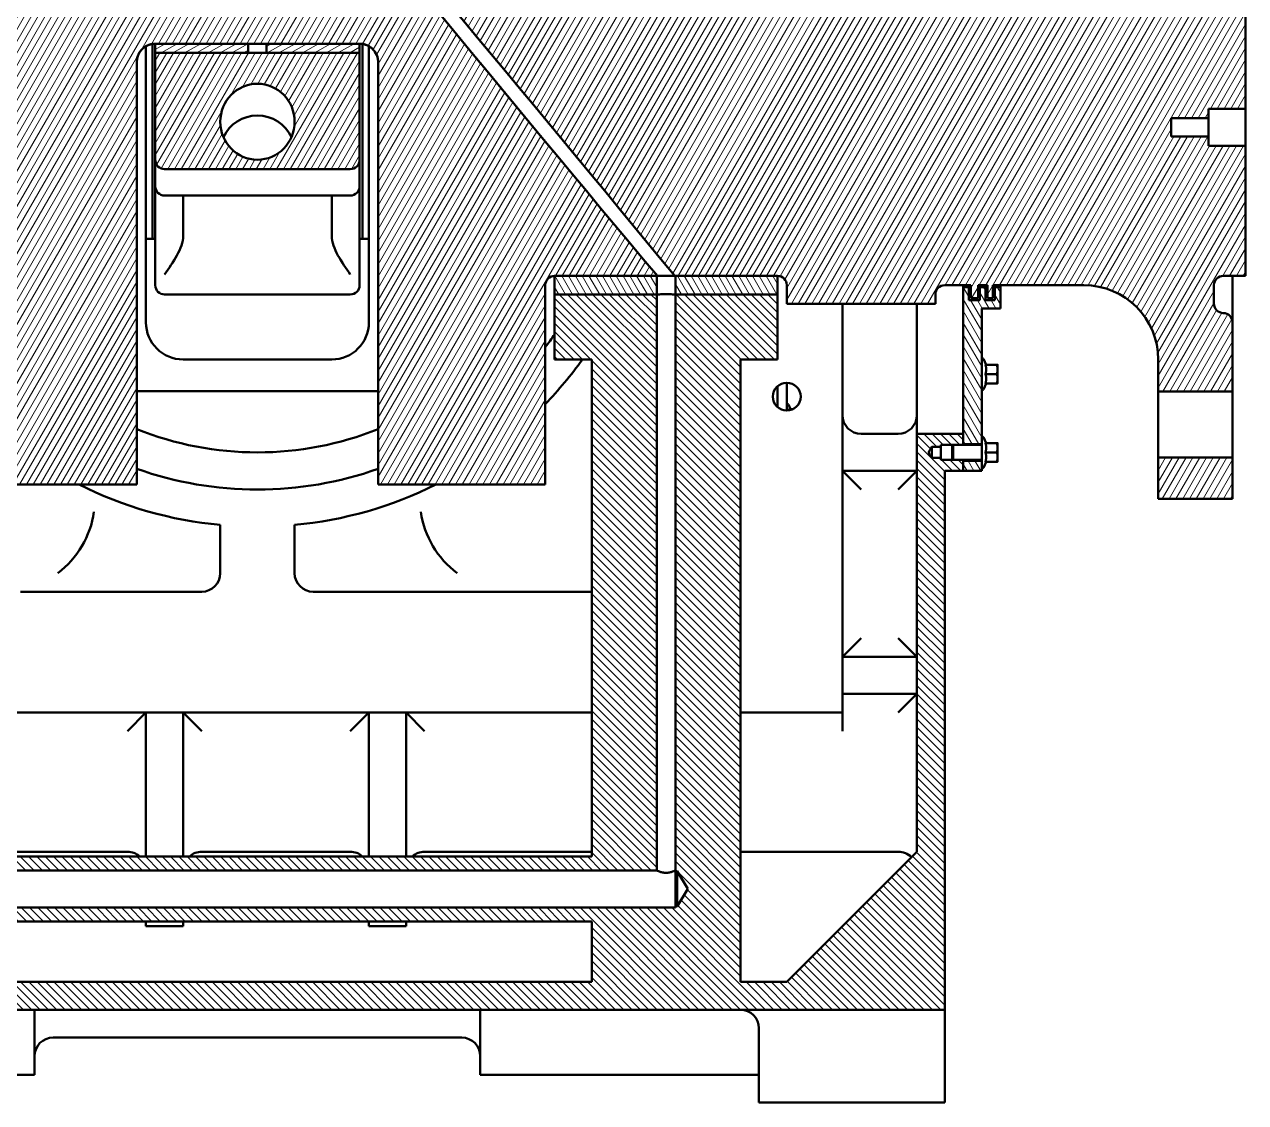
# Model space of a CAD drawing. Header units: millimetres. Extents: x -3927 to 2971, y -407 to 932.
# Drawn here: x -3444 to -2787, y -359 to 221 of the extents above; entities that cross this region are included whole.
import ezdxf

# ---------------------------------------------------------------- set-up
doc = ezdxf.new("R2010")
doc.units = ezdxf.units.MM
doc.layers.add('Видимый контур (ГОСТ)', color=7, linetype='Continuous', lineweight=50)
doc.layers.add('Штриховка (ГОСТ)', color=7, linetype='Continuous', lineweight=18)
pattern_1 = [(59.99998, (0, 0), (-2.74963, 1.587501), [])]
pattern_2 = [(120.00018, (0, 0), (-2.7496258, -1.5875084), [])]

msp = doc.modelspace()

# ---------------------------------------------------------------- hatches: boundary and pattern name
at = {"layer": 'Штриховка (ГОСТ)'}
h = msp.add_hatch(dxfattribs=at)
h.set_pattern_fill('ANSI31', color=256, scale=25.4, angle=90.00021, style=0)
h.set_pattern_definition([(135.00021, (0, 0), (-2.2450558, -2.2450723), [])])
edge = h.paths.add_edge_path()
edge.add_line((-3898.56, 569), (-3899.6, 569))
edge.add_line((-3899.6, 569), (-3899.6, 571.27))
edge.add_line((-3899.6, 571.27), (-3899.93, 571.6))
edge.add_line((-3899.93, 571.6), (-3899.93, 581))
edge.add_line((-3899.93, 581), (-3908.73, 581))
edge.add_line((-3908.73, 581), (-3908.73, 561))
edge.add_line((-3908.73, 561), (-3898.73, 561))
edge.add_line((-3898.73, 561), (-3898.73, 291))
edge.add_line((-3898.73, 291), (-3913.73, 291))
edge.add_line((-3913.73, 291), (-3913.73, 282.5))
edge.add_line((-3913.73, 282.5), (-3901.73, 282.5))
edge.add_line((-3901.73, 282.5), (-3899.33, 282.5))
edge.add_line((-3899.33, 282.5), (-3898.73, 281.9))
edge.add_line((-3898.73, 281.9), (-3898.73, 281.5))
edge.add_line((-3898.73, 281.5), (-3896.73, 281.5))
edge.add_line((-3896.73, 281.5), (-3894.93, 278.5))
edge.add_line((-3894.93, 278.5), (-3896.73, 275.5))
edge.add_line((-3896.73, 275.5), (-3898.73, 275.5))
edge.add_line((-3898.73, 275.5), (-3898.73, 275.1))
edge.add_line((-3898.73, 275.1), (-3899.33, 274.5))
edge.add_line((-3899.33, 274.5), (-3901.73, 274.5))
edge.add_line((-3901.73, 274.5), (-3913.73, 274.5))
edge.add_line((-3913.73, 274.5), (-3913.73, 266))
edge.add_line((-3913.73, 266), (-3883.73, 266))
edge.add_line((-3883.73, 266), (-3883.73, 581))
edge.add_line((-3883.73, 581), (-3891.85, 581))
edge.add_line((-3891.85, 581), (-3891.85, 569))
edge.add_line((-3891.85, 569), (-3892.9, 569))
edge.add_line((-3892.9, 569), (-3892.9, 564))
edge.add_spline(control_points=[(-3892.9, 564), (-3895.73, 562.4), (-3898.56, 564)], knot_values=[0, 0, 0, 0.614626, 0.614626, 0.614626], weights=[1, 3, 1], degree=2, periodic=0)
edge.add_line((-3898.56, 564), (-3898.56, 569))
h.paths.add_polyline_path([(-3773.73, -234), (-3773.73, 76), (-3828.73, 76), (-3828.73, 41), (-3808.73, 41), (-3808.73, -226.5), (-3881.23, -226.5), (-3883.73, -224), (-3883.73, 66), (-3913.73, 66), (-3913.73, 57.5), (-3901.73, 57.5), (-3899.33, 57.5), (-3898.73, 56.9), (-3898.73, 56.5), (-3896.73, 56.5), (-3894.93, 53.5), (-3896.73, 50.5), (-3898.73, 50.5), (-3898.73, 50.1), (-3899.33, 49.5), (-3901.73, 49.5), (-3913.73, 49.5), (-3913.73, 41), (-3898.73, 41), (-3898.73, -214), (-3913.73, -214), (-3913.73, -217), (-3905.73, -217), (-3905.73, -217.5), (-3903.73, -217.5), (-3902.83, -219), (-3903.73, -220.5), (-3905.73, -220.5), (-3905.73, -221), (-3913.73, -221), (-3913.73, -234)])
edge = h.paths.add_edge_path()
edge.add_line((-3092.73, -234.5), (-3087.02, -244))
edge.add_line((-3087.02, -244), (-3092.73, -253.5))
edge.add_line((-3092.73, -253.5), (-3093.73, -253.5))
edge.add_line((-3093.73, -253.5), (-3093.73, -254))
edge.add_line((-3093.73, -254), (-3913.73, -254))
edge.add_line((-3913.73, -254), (-3913.73, -267))
edge.add_line((-3913.73, -267), (-3905.73, -267))
edge.add_line((-3905.73, -267), (-3905.73, -267.5))
edge.add_line((-3905.73, -267.5), (-3903.73, -267.5))
edge.add_line((-3903.73, -267.5), (-3902.83, -269))
edge.add_line((-3902.83, -269), (-3903.73, -270.5))
edge.add_line((-3903.73, -270.5), (-3905.73, -270.5))
edge.add_line((-3905.73, -270.5), (-3905.73, -271))
edge.add_line((-3905.73, -271), (-3913.73, -271))
edge.add_line((-3913.73, -271), (-3913.73, -274))
edge.add_line((-3913.73, -274), (-3898.73, -274))
edge.add_line((-3898.73, -274), (-3898.73, -309))
edge.add_line((-3898.73, -309), (-2948.73, -309))
edge.add_line((-2948.73, -309), (-2948.73, -19))
edge.add_line((-2948.73, -19), (-2938.73, -19))
edge.add_line((-2938.73, -19), (-2938.73, -13.48))
edge.add_line((-2938.73, -13.48), (-2938.73, -13))
edge.add_line((-2938.73, -13), (-2944.13, -13))
edge.add_line((-2944.13, -13), (-2944.15, -12.98))
edge.add_line((-2944.15, -12.98), (-2950.73, -12.98))
edge.add_line((-2950.73, -12.98), (-2950.73, -11.97))
edge.add_line((-2950.73, -11.97), (-2955.73, -11.97))
edge.add_spline(control_points=[(-2955.73, -11.97), (-2957.5, -9), (-2955.73, -6.03)], knot_values=[0, 0, 0, 0.670453, 0.670453, 0.670453], weights=[1, 7.212149, 1], degree=2, periodic=0)
edge.add_line((-2955.73, -6.03), (-2950.73, -6.03))
edge.add_line((-2950.73, -6.03), (-2950.73, -5.02))
edge.add_line((-2950.73, -5.02), (-2944.15, -5.02))
edge.add_line((-2944.15, -5.02), (-2944.13, -5))
edge.add_line((-2944.13, -5), (-2938.73, -5))
edge.add_line((-2938.73, -5), (-2938.73, -4.52))
edge.add_line((-2938.73, -4.52), (-2938.73, 1))
edge.add_line((-2938.73, 1), (-2963.73, 1))
edge.add_line((-2963.73, 1), (-2963.73, -224))
edge.add_line((-2963.73, -224), (-3033.73, -294))
edge.add_line((-3033.73, -294), (-3058.73, -294))
edge.add_line((-3058.73, -294), (-3058.73, 41))
edge.add_line((-3058.73, 41), (-3038.73, 41))
edge.add_line((-3038.73, 41), (-3038.73, 76))
edge.add_line((-3038.73, 76), (-3093.73, 76))
edge.add_line((-3093.73, 76), (-3093.73, -234))
edge.add_line((-3093.73, -234), (-3093.73, -234.5))
edge.add_line((-3093.73, -234.5), (-3092.73, -234.5))
h.paths.add_polyline_path([(-3728.73, -261.5), (-3138.73, -261.5), (-3138.73, -294), (-3728.73, -294)], flags=0)
h.paths.add_polyline_path([(-3813.73, -294), (-3846.23, -261.5), (-3808.73, -261.5), (-3808.73, -294)], flags=0)
h.paths.add_polyline_path([(-3708.73, 41), (-3708.73, 76), (-3763.73, 76), (-3763.73, -234), (-3103.73, -234), (-3103.73, 76), (-3158.73, 76), (-3158.73, 41), (-3138.73, 41), (-3138.73, -226.5), (-3728.73, -226.5), (-3728.73, 41)])
h = msp.add_hatch(dxfattribs=at)
h.set_pattern_fill('ANSI31', color=256, scale=25.4, angle=14.99998, style=0)
h.set_pattern_definition(pattern_1)
edge = h.paths.add_edge_path()
edge.add_ellipse((-3268.73, 148.56), major_axis=(0, -5.11), ratio=0.978693, start_angle=0, end_angle=90)
edge.add_line((-3263.73, 148.56), (-3263.73, 206.01))
edge.add_line((-3263.73, 206.01), (-3313.77, 206.01))
edge.add_line((-3313.77, 206.01), (-3323.68, 206.01))
edge.add_line((-3323.68, 206.01), (-3373.73, 206.01))
edge.add_line((-3373.73, 206.01), (-3373.73, 148.56))
edge.add_ellipse((-3368.73, 148.56), major_axis=(0, -5.11), ratio=0.978693, start_angle=270, end_angle=360)
edge.add_line((-3368.73, 143.45), (-3268.73, 143.45))
edge = h.paths.add_edge_path(flags=0)
edge.add_ellipse((-3318.73, 168.99), major_axis=(0, -20.44), ratio=0.978693, start_angle=0, end_angle=360)
edge = h.paths.add_edge_path()
edge.add_ellipse((-3268.73, 414.22), major_axis=(0, 5.11), ratio=0.978693, start_angle=270, end_angle=360)
edge.add_line((-3268.73, 419.33), (-3368.73, 419.33))
edge.add_ellipse((-3368.73, 414.22), major_axis=(0, 5.11), ratio=0.978693, start_angle=0, end_angle=90)
edge.add_line((-3373.73, 414.22), (-3373.73, 355.96))
edge.add_line((-3373.73, 355.96), (-3322.58, 355.96))
edge.add_line((-3322.58, 355.96), (-3314.88, 355.96))
edge.add_line((-3314.88, 355.96), (-3263.73, 355.96))
edge.add_line((-3263.73, 355.96), (-3263.73, 414.22))
edge = h.paths.add_edge_path(flags=0)
edge.add_ellipse((-3318.73, 393.78), major_axis=(0, -20.44), ratio=0.978693, start_angle=0, end_angle=360)
h = msp.add_hatch(dxfattribs=at)
h.set_pattern_fill('ANSI31', color=256, scale=25.4, angle=14.99998, style=0)
h.set_pattern_definition(pattern_1)
edge = h.paths.add_edge_path()
edge.add_line((-3843.73, 86), (-3828.73, 86))
edge.add_line((-3828.73, 86), (-3773.73, 86))
edge.add_line((-3773.73, 86), (-3763.73, 86))
edge.add_line((-3763.73, 86), (-3708.73, 86))
edge.add_line((-3708.73, 86), (-3698.73, 86))
edge.add_ellipse((-3698.73, 81), major_axis=(5, 0), ratio=1, start_angle=0, end_angle=90, ccw=False)
edge.add_line((-3693.73, 81), (-3693.73, -26.35))
edge.add_line((-3693.73, -26.35), (-3603.38, -26.35))
edge.add_spline(control_points=[(-3603.38, -26.35), (-3603.27, -25.92), (-3603.12, -25.51), (-3602.73, -24.56), (-3602.42, -23.96), (-3601.67, -22.84), (-3601.23, -22.32), (-3600.36, -21.45), (-3599.84, -21.02), (-3598.72, -20.27), (-3598.12, -19.95), (-3596.98, -19.48), (-3596.34, -19.28), (-3595.02, -19.02), (-3594.34, -18.96), (-3593.73, -18.96)], knot_values=[1.728231, 1.728231, 1.728231, 1.728231, 1.851548, 1.851548, 2.03672, 2.03672, 2.221893, 2.221893, 2.407028, 2.407028, 2.592163, 2.592163, 2.777263, 2.777263, 2.962362, 2.962362, 2.962362, 2.962362], degree=3, periodic=0)
edge.add_line((-3593.73, -18.96), (-3542.65, -18.96))
edge.add_line((-3542.65, -18.96), (-3541.74, -18.96))
edge.add_spline(control_points=[(-3541.74, -18.96), (-3542.14, -18.46), (-3542.51, -17.97)], knot_values=[0.507704, 0.507704, 0.507704, 0.634379, 0.634379, 0.634379], weights=[1.001891, 1.001901, 1.001798], degree=2, periodic=0)
edge.add_ellipse((-3699.29, 166), major_axis=(-195.12, 224.78), ratio=0.012686, start_angle=1.84665, end_angle=179.47763, ccw=False)
edge.add_line((-3773.39, 246), (-3773.73, 246))
edge.add_line((-3773.73, 246), (-3828.73, 246))
edge.add_line((-3828.73, 246), (-3843.73, 246))
edge.add_line((-3843.73, 246), (-3843.73, 191))
edge.add_line((-3843.73, 191), (-3833.73, 191))
edge.add_line((-3833.73, 191), (-3833.73, 184.99))
edge.add_line((-3833.73, 184.99), (-3823.73, 184.99))
edge.add_line((-3823.73, 184.99), (-3823.73, 183.99))
edge.add_line((-3823.73, 183.99), (-3818.73, 183.99))
edge.add_spline(control_points=[(-3818.73, 183.99), (-3817.95, 182.69), (-3817.38, 181.72), (-3817.11, 181.21), (-3817.06, 180.93), (-3817.23, 180.53), (-3817.83, 179.5), (-3818.73, 178.01)], knot_values=[0, 0, 0, 0.041382, 0.110619, 0.290034, 0.504446, 0.630097, 0.68302, 0.68302, 0.68302], weights=[1, 1.66076, 3.213007, 5.897253, 6.845081, 4.25449, 1.845032, 1], degree=2, periodic=0)
edge.add_line((-3818.73, 178.01), (-3823.73, 178.01))
edge.add_line((-3823.73, 178.01), (-3823.73, 177.01))
edge.add_line((-3823.73, 177.01), (-3833.73, 177.01))
edge.add_line((-3833.73, 177.01), (-3833.73, 141))
edge.add_line((-3833.73, 141), (-3843.73, 141))
edge.add_line((-3843.73, 141), (-3843.73, 86))
h.paths.add_polyline_path([(-2833.73, 366), (-2833.73, 343.78), (-2793.73, 343.78), (-2793.73, 366)])
h.paths.add_polyline_path([(-2833.73, -11.78), (-2833.73, -34), (-2793.73, -34), (-2793.73, -11.78)])
edge = h.paths.add_edge_path()
edge.add_spline(control_points=[(-3263.73, 211.01), (-3263.11, 211.01), (-3262.44, 210.95), (-3261.12, 210.69), (-3260.47, 210.49), (-3259.33, 210.01), (-3258.73, 209.7), (-3257.61, 208.95), (-3257.09, 208.52), (-3256.22, 207.64), (-3255.79, 207.12), (-3255.04, 206.01), (-3254.73, 205.41), (-3254.25, 204.27), (-3254.05, 203.62), (-3253.79, 202.3), (-3253.73, 201.62), (-3253.73, 201.01)], knot_values=[2.962362, 2.962362, 2.962362, 2.962362, 3.147462, 3.147462, 3.332561, 3.332561, 3.517697, 3.517697, 3.702832, 3.702832, 3.888004, 3.888004, 4.073177, 4.073177, 4.258372, 4.258372, 4.443567, 4.443567, 4.443567, 4.443567], degree=3, periodic=0)
edge.add_line((-3253.73, 201.01), (-3253.73, -26.35))
edge.add_line((-3253.73, -26.35), (-3163.73, -26.35))
edge.add_line((-3163.73, -26.35), (-3163.73, 81))
edge.add_ellipse((-3158.73, 81), major_axis=(0, 5), ratio=1, start_angle=0, end_angle=90, ccw=False)
edge.add_line((-3158.73, 86), (-3103.73, 86))
edge.add_line((-3103.73, 86), (-3103.42, 86))
edge.add_ellipse((-3165.14, 166), major_axis=(190.14, -229), ratio=0.012925, start_angle=180.5286, end_angle=357.94746, ccw=False)
edge.add_line((-3321.62, 350.96), (-3322.65, 350.96))
edge.add_line((-3322.65, 350.96), (-3373.73, 350.96))
edge.add_spline(control_points=[(-3373.73, 350.96), (-3374.34, 350.96), (-3375.02, 351.02), (-3376.34, 351.28), (-3376.98, 351.48), (-3378.12, 351.95), (-3378.72, 352.27), (-3379.84, 353.02), (-3380.36, 353.45), (-3381.23, 354.32), (-3381.67, 354.84), (-3382.42, 355.96), (-3382.73, 356.56), (-3383.12, 357.51), (-3383.27, 357.92), (-3383.38, 358.35)], knot_values=[2.962362, 2.962362, 2.962362, 2.962362, 3.147462, 3.147462, 3.332561, 3.332561, 3.517697, 3.517697, 3.702832, 3.702832, 3.888004, 3.888004, 4.073177, 4.073177, 4.196494, 4.196494, 4.196494, 4.196494], degree=3, periodic=0)
edge.add_line((-3383.38, 358.35), (-3473.73, 358.35))
edge.add_line((-3473.73, 358.35), (-3473.73, 130.99))
edge.add_spline(control_points=[(-3473.73, 130.99), (-3473.73, 130.38), (-3473.79, 129.7), (-3474.05, 128.38), (-3474.25, 127.73), (-3474.73, 126.59), (-3475.04, 125.99), (-3475.79, 124.88), (-3476.22, 124.36), (-3477.09, 123.48), (-3477.61, 123.05), (-3478.73, 122.3), (-3479.33, 121.99), (-3480.47, 121.51), (-3481.12, 121.31), (-3482.44, 121.05), (-3483.11, 120.99), (-3483.73, 120.99)], knot_values=[1.481158, 1.481158, 1.481158, 1.481158, 1.666353, 1.666353, 1.851548, 1.851548, 2.03672, 2.03672, 2.221893, 2.221893, 2.407028, 2.407028, 2.592163, 2.592163, 2.777263, 2.777263, 2.962362, 2.962362, 2.962362, 2.962362], degree=3, periodic=0)
edge.add_line((-3483.73, 120.99), (-3533.79, 120.99))
edge.add_line((-3533.79, 120.99), (-3543.67, 120.99))
edge.add_line((-3543.67, 120.99), (-3593.73, 120.99))
edge.add_spline(control_points=[(-3593.73, 120.99), (-3594.34, 120.99), (-3595.02, 121.05), (-3596.34, 121.31), (-3596.98, 121.51), (-3598.12, 121.99), (-3598.72, 122.3), (-3599.84, 123.05), (-3600.36, 123.48), (-3601.23, 124.36), (-3601.67, 124.88), (-3602.42, 125.99), (-3602.73, 126.59), (-3603.2, 127.73), (-3603.4, 128.38), (-3603.67, 129.7), (-3603.73, 130.38), (-3603.73, 130.99)], knot_values=[2.962362, 2.962362, 2.962362, 2.962362, 3.147462, 3.147462, 3.332561, 3.332561, 3.517697, 3.517697, 3.702832, 3.702832, 3.888004, 3.888004, 4.073177, 4.073177, 4.258372, 4.258372, 4.443567, 4.443567, 4.443567, 4.443567], degree=3, periodic=0)
edge.add_line((-3603.73, 130.99), (-3603.73, 358.35))
edge.add_line((-3603.73, 358.35), (-3693.73, 358.35))
edge.add_line((-3693.73, 358.35), (-3693.73, 251))
edge.add_ellipse((-3698.73, 251), major_axis=(0, -5), ratio=1, start_angle=0, end_angle=90, ccw=False)
edge.add_line((-3698.73, 246), (-3708.73, 246))
edge.add_line((-3708.73, 246), (-3763.73, 246))
edge.add_line((-3763.73, 246), (-3764.05, 246))
edge.add_ellipse((-3699.29, 166), major_axis=(-195.12, 224.78), ratio=0.012686, start_angle=180.52237, end_angle=358.02699, ccw=False)
edge.add_spline(control_points=[(-3539.19, -15.08), (-3537.43, -16.91), (-3535.47, -18.96)], knot_values=[0.402733, 0.402733, 0.402733, 0.923261, 0.923261, 0.923261], weights=[1.001798, 1.002222, 1.00074], degree=2, periodic=0)
edge.add_line((-3535.47, -18.96), (-3534.81, -18.96))
edge.add_line((-3534.81, -18.96), (-3483.73, -18.96))
edge.add_spline(control_points=[(-3483.73, -18.96), (-3483.11, -18.96), (-3482.44, -19.02), (-3481.12, -19.28), (-3480.47, -19.48), (-3479.33, -19.95), (-3478.73, -20.27), (-3477.61, -21.02), (-3477.09, -21.45), (-3476.22, -22.32), (-3475.79, -22.84), (-3475.04, -23.96), (-3474.73, -24.56), (-3474.33, -25.51), (-3474.19, -25.92), (-3474.07, -26.35)], knot_values=[2.962362, 2.962362, 2.962362, 2.962362, 3.147462, 3.147462, 3.332561, 3.332561, 3.517697, 3.517697, 3.702832, 3.702832, 3.888004, 3.888004, 4.073177, 4.073177, 4.196494, 4.196494, 4.196494, 4.196494], degree=3, periodic=0)
edge.add_line((-3474.07, -26.35), (-3383.73, -26.35))
edge.add_line((-3383.73, -26.35), (-3383.73, 201.01))
edge.add_spline(control_points=[(-3383.73, 201.01), (-3383.73, 201.62), (-3383.67, 202.3), (-3383.4, 203.62), (-3383.2, 204.27), (-3382.73, 205.41), (-3382.42, 206.01), (-3381.67, 207.12), (-3381.23, 207.64), (-3380.36, 208.52), (-3379.84, 208.95), (-3378.72, 209.7), (-3378.12, 210.01), (-3376.98, 210.49), (-3376.34, 210.69), (-3375.02, 210.95), (-3374.34, 211.01), (-3373.73, 211.01)], knot_values=[1.481158, 1.481158, 1.481158, 1.481158, 1.666353, 1.666353, 1.851548, 1.851548, 2.03672, 2.03672, 2.221893, 2.221893, 2.407028, 2.407028, 2.592163, 2.592163, 2.777263, 2.777263, 2.962362, 2.962362, 2.962362, 2.962362], degree=3, periodic=0)
edge.add_line((-3373.73, 211.01), (-3323.67, 211.01))
edge.add_line((-3323.67, 211.01), (-3313.79, 211.01))
edge.add_line((-3313.79, 211.01), (-3263.73, 211.01))
edge = h.paths.add_edge_path()
edge.add_spline(control_points=[(-3254.07, 358.35), (-3254.19, 357.92), (-3254.33, 357.51), (-3254.73, 356.56), (-3255.04, 355.96), (-3255.79, 354.84), (-3256.22, 354.32), (-3257.09, 353.45), (-3257.61, 353.02), (-3258.73, 352.27), (-3259.33, 351.95), (-3260.47, 351.48), (-3261.12, 351.28), (-3262.44, 351.02), (-3263.11, 350.96), (-3263.73, 350.96)], knot_values=[1.728231, 1.728231, 1.728231, 1.728231, 1.851548, 1.851548, 2.03672, 2.03672, 2.221893, 2.221893, 2.407028, 2.407028, 2.592163, 2.592163, 2.777263, 2.777263, 2.962362, 2.962362, 2.962362, 2.962362], degree=3, periodic=0)
edge.add_line((-3263.73, 350.96), (-3314.81, 350.96))
edge.add_line((-3314.81, 350.96), (-3315.72, 350.96))
edge.add_ellipse((-3165.14, 166), major_axis=(190.14, -229), ratio=0.012925, start_angle=1.92234, end_angle=179.44703, ccw=False)
edge.add_line((-3094.05, 86), (-3093.73, 86))
edge.add_line((-3093.73, 86), (-3038.73, 86))
edge.add_ellipse((-3038.73, 81), major_axis=(5, 0), ratio=1, start_angle=0, end_angle=90, ccw=False)
edge.add_line((-3033.73, 81), (-3033.73, 71))
edge.add_line((-3033.73, 71), (-2953.73, 71))
edge.add_line((-2953.73, 71), (-2953.73, 76))
edge.add_ellipse((-2948.73, 76), major_axis=(0, 5), ratio=1, start_angle=0, end_angle=90, ccw=False)
edge.add_line((-2948.73, 81), (-2934.73, 81))
edge.add_line((-2934.73, 81), (-2934.73, 74))
edge.add_line((-2934.73, 74), (-2930.73, 74))
edge.add_line((-2930.73, 74), (-2930.73, 81))
edge.add_line((-2930.73, 81), (-2925.73, 81))
edge.add_line((-2925.73, 81), (-2925.73, 74))
edge.add_line((-2925.73, 74), (-2922.73, 74))
edge.add_line((-2922.73, 74), (-2922.73, 81))
edge.add_line((-2922.73, 81), (-2873.73, 81))
edge.add_ellipse((-2873.73, 41), major_axis=(40, 0), ratio=1, start_angle=0, end_angle=90, ccw=False)
edge.add_line((-2833.73, 41), (-2833.73, 23.82))
edge.add_line((-2833.73, 23.82), (-2793.73, 23.82))
edge.add_line((-2793.73, 23.82), (-2793.73, 61))
edge.add_ellipse((-2798.73, 61), major_axis=(0, 5), ratio=1, start_angle=270, end_angle=360)
edge.add_ellipse((-2798.73, 71), major_axis=(-5, 0), ratio=1, start_angle=0, end_angle=90, ccw=False)
edge.add_line((-2803.73, 71), (-2803.73, 81))
edge.add_ellipse((-2798.73, 81), major_axis=(0, 5), ratio=1, start_angle=0, end_angle=90, ccw=False)
edge.add_line((-2798.73, 86), (-2786.73, 86))
edge.add_line((-2786.73, 86), (-2786.73, 156))
edge.add_line((-2786.73, 156), (-2806.73, 156))
edge.add_line((-2806.73, 156), (-2806.73, 161))
edge.add_line((-2806.73, 161), (-2826.73, 161))
edge.add_line((-2826.73, 161), (-2826.73, 171))
edge.add_line((-2826.73, 171), (-2806.73, 171))
edge.add_line((-2806.73, 171), (-2806.73, 176))
edge.add_line((-2806.73, 176), (-2786.73, 176))
edge.add_line((-2786.73, 176), (-2786.73, 246))
edge.add_line((-2786.73, 246), (-2798.73, 246))
edge.add_ellipse((-2798.73, 251), major_axis=(-5, 0), ratio=1, start_angle=0, end_angle=90, ccw=False)
edge.add_line((-2803.73, 251), (-2803.73, 261))
edge.add_ellipse((-2798.73, 261), major_axis=(0, 5), ratio=1, start_angle=0, end_angle=90, ccw=False)
edge.add_ellipse((-2798.73, 271), major_axis=(5, 0), ratio=1, start_angle=270, end_angle=360)
edge.add_line((-2793.73, 271), (-2793.73, 308.18))
edge.add_line((-2793.73, 308.18), (-2833.73, 308.18))
edge.add_line((-2833.73, 308.18), (-2833.73, 291))
edge.add_ellipse((-2873.73, 291), major_axis=(0, -40), ratio=1, start_angle=0, end_angle=90, ccw=False)
edge.add_line((-2873.73, 251), (-2922.73, 251))
edge.add_line((-2922.73, 251), (-2922.73, 258))
edge.add_line((-2922.73, 258), (-2925.73, 258))
edge.add_line((-2925.73, 258), (-2925.73, 251))
edge.add_line((-2925.73, 251), (-2930.73, 251))
edge.add_line((-2930.73, 251), (-2930.73, 258))
edge.add_line((-2930.73, 258), (-2934.73, 258))
edge.add_line((-2934.73, 258), (-2934.73, 251))
edge.add_line((-2934.73, 251), (-2948.73, 251))
edge.add_ellipse((-2948.73, 256), major_axis=(-5, 0), ratio=1, start_angle=0, end_angle=90, ccw=False)
edge.add_line((-2953.73, 256), (-2953.73, 261))
edge.add_line((-2953.73, 261), (-3033.73, 261))
edge.add_line((-3033.73, 261), (-3033.73, 251))
edge.add_ellipse((-3038.73, 251), major_axis=(0, -5), ratio=1, start_angle=0, end_angle=90, ccw=False)
edge.add_line((-3038.73, 246), (-3093.73, 246))
edge.add_line((-3093.73, 246), (-3103.73, 246))
edge.add_line((-3103.73, 246), (-3158.73, 246))
edge.add_ellipse((-3158.73, 251), major_axis=(-5, 0), ratio=1, start_angle=0, end_angle=90, ccw=False)
edge.add_line((-3163.73, 251), (-3163.73, 358.35))
edge.add_line((-3163.73, 358.35), (-3254.07, 358.35))
h = msp.add_hatch(dxfattribs=at)
h.set_pattern_fill('ANSI31', color=256, scale=25.4, angle=-14.99998, style=0)
h.set_pattern_definition([(30.00002, (0, 0), (-1.587501, 2.74963), [])])
edge = h.paths.add_edge_path()
edge.add_ellipse((-3318.73, 166), major_axis=(0, 297.65), ratio=0.016798, start_angle=6.26642, end_angle=7.0595)
edge.add_line((-3323.68, 206.01), (-3373.73, 206.01))
edge.add_line((-3373.73, 206.01), (-3373.73, 211.01))
edge.add_line((-3373.73, 211.01), (-3323.67, 211.01))
edge = h.paths.add_edge_path()
edge.add_ellipse((-3318.73, 166), major_axis=(0, 297.65), ratio=0.016798, start_angle=352.9405, end_angle=353.73358)
edge.add_line((-3313.79, 211.01), (-3263.73, 211.01))
edge.add_line((-3263.73, 211.01), (-3263.73, 206.01))
edge.add_line((-3263.73, 206.01), (-3313.77, 206.01))
h = msp.add_hatch(dxfattribs=at)
h.set_pattern_fill('ANSI31', color=256, scale=25.4, angle=75.00018, style=0)
h.set_pattern_definition(pattern_2)
h.paths.add_polyline_path([(-3103.73, 76), (-3103.73, 86), (-3158.73, 86), (-3158.73, 76)])
h.paths.add_polyline_path([(-3093.73, 86), (-3093.73, 76), (-3038.73, 76), (-3038.73, 86)])
h = msp.add_hatch(dxfattribs=at)
h.set_pattern_fill('ANSI31', color=256, scale=25.4, angle=75.00018, style=0)
h.set_pattern_definition(pattern_2)
edge = h.paths.add_edge_path()
edge.add_line((-2928.74, -13.48), (-2938.73, -13.48))
edge.add_line((-2938.73, -13.48), (-2938.73, -19))
edge.add_line((-2938.73, -19), (-2928.73, -19))
edge.add_line((-2928.73, -19), (-2928.73, -17.07))
edge.add_line((-2928.73, -17.07), (-2928.73, -13.6))
edge.add_ellipse((-2929.33, -13.6), major_axis=(0.119, -0.588), ratio=1, start_angle=78.53453, end_angle=90)
edge = h.paths.add_edge_path()
edge.add_line((-2921.73, 73), (-2926.73, 73))
edge.add_line((-2926.73, 73), (-2926.73, 80))
edge.add_line((-2926.73, 80), (-2929.73, 80))
edge.add_line((-2929.73, 80), (-2929.73, 73))
edge.add_line((-2929.73, 73), (-2935.73, 73))
edge.add_line((-2935.73, 73), (-2935.73, 80))
edge.add_line((-2935.73, 80), (-2938.73, 80))
edge.add_line((-2938.73, 80), (-2938.73, 1))
edge.add_line((-2938.73, 1), (-2938.73, -4.52))
edge.add_line((-2938.73, -4.52), (-2928.74, -4.52))
edge.add_ellipse((-2929.33, -4.4), major_axis=(0, -0.6), ratio=1, start_angle=78.53453, end_angle=90)
edge.add_line((-2928.73, -4.4), (-2928.73, -0.93))
edge.add_line((-2928.73, -0.93), (-2928.73, 68.5))
edge.add_line((-2928.73, 68.5), (-2918.73, 68.5))
edge.add_line((-2918.73, 68.5), (-2918.73, 80))
edge.add_line((-2918.73, 80), (-2921.73, 80))
edge.add_line((-2921.73, 80), (-2921.73, 73))

# ---------------------------------------------------------------- linework, layer by layer
at = {"layer": 'Видимый контур (ГОСТ)'}
for p, q in [((-2786.73, 176), (-2786.73, 246)), ((-3375.23, 210.87), (-3375.23, 106)), ((-3375.23, 210.87), (-3375.23, 106)), ((-3373.73, 211.01), (-3263.73, 211.01)), ((-3323.67, 211.01), (-3373.73, 211.01)), ((-3373.73, 211.01), (-3373.73, 206.01)), ((-3323.59, 210.98), (-3313.87, 210.98)), ((-3263.73, 211.01), (-3313.79, 211.01)), ((-3263.73, 206.01), (-3263.73, 211.01)), ((-3262.23, 210.87), (-3262.23, 106)), ((-3262.23, 106), (-3262.23, 210.87)), ((-3378.73, 61), (-3378.73, 209.64)), ((-3373.73, 206.01), (-3323.68, 206.01)), ((-3263.73, 206.01), (-3373.73, 206.01)), ((-3373.73, 206.01), (-3373.73, 148.56)), ((-3313.77, 206.01), (-3263.73, 206.01)), ((-3263.73, 148.56), (-3263.73, 206.01)), ((-3258.73, 209.64), (-3258.73, 61)), ((-3383.73, -26.35), (-3383.73, 201.01)), ((-3253.73, 201.01), (-3253.73, -26.35)), ((-2826.73, 161), (-2826.73, 171)), ((-2826.73, 171), (-2806.73, 171)), ((-2806.73, 171), (-2806.73, 176)), ((-2806.73, 176), (-2786.73, 176)), ((-2806.73, 171), (-2806.73, 161)), ((-2786.73, 176), (-2786.73, 156)), ((-2806.73, 161), (-2826.73, 161)), ((-2806.73, 156), (-2806.73, 161)), ((-2786.73, 156), (-2806.73, 156)), ((-2786.73, 86), (-2786.73, 156)), ((-3373.73, 148.56), (-3373.73, 134.25)), ((-3263.73, 134.25), (-3263.73, 148.56)), ((-3368.73, 143.45), (-3268.73, 143.45)), ((-3373.73, 81), (-3373.73, 134.25)), ((-3263.73, 134.25), (-3263.73, 81)), ((-3268.73, 129.25), (-3368.73, 129.25)), ((-3358.73, 107.53), (-3358.73, 129.25)), ((-3278.73, 129.25), (-3278.73, 107.53)), ((-3375.23, 106), (-3378.73, 106)), ((-3373.73, 106), (-3375.23, 106)), ((-3262.23, 106), (-3263.73, 106)), ((-3262.23, 106), (-3258.73, 106)), ((-3158.73, 86), (-3103.42, 86)), ((-3103.73, 86), (-3158.73, 86)), ((-3158.73, 86), (-3158.73, 76)), ((-3103.73, 76), (-3103.73, 86)), ((-3094.05, 86), (-3038.73, 86)), ((-3093.73, 86), (-3093.73, 76)), ((-3038.73, 86), (-3093.73, 86)), ((-3038.73, 76), (-3038.73, 86)), ((-2798.73, 86), (-2786.73, 86)), ((-2793.73, 61), (-2793.73, 86)), ((-3163.73, -26.35), (-3163.73, 81)), ((-3033.73, 81), (-3033.73, 71)), ((-2948.73, 81), (-2934.73, 81)), ((-2938.73, 81), (-2938.73, 80)), ((-2935.73, 80), (-2938.73, 80)), ((-2938.73, 80), (-2938.73, -4.52)), ((-2935.73, 80), (-2935.73, 81)), ((-2935.73, 73), (-2935.73, 80)), ((-2934.73, 81), (-2934.73, 74)), ((-2930.73, 74), (-2930.73, 81)), ((-2930.73, 81), (-2925.73, 81)), ((-2929.73, 81), (-2929.73, 80)), ((-2926.73, 80), (-2929.73, 80)), ((-2929.73, 80), (-2929.73, 73)), ((-2926.73, 80), (-2926.73, 81)), ((-2926.73, 73), (-2926.73, 80)), ((-2925.73, 81), (-2925.73, 74)), ((-2922.73, 74), (-2922.73, 81)), ((-2922.73, 81), (-2873.73, 81)), ((-2921.73, 81), (-2921.73, 80)), ((-2918.73, 80), (-2921.73, 80)), ((-2921.73, 80), (-2921.73, 73)), ((-2918.73, 81), (-2918.73, 80)), ((-2918.73, 68.5), (-2918.73, 80)), ((-2803.73, 71), (-2803.73, 81)), ((-3268.73, 76), (-3368.73, 76)), ((-3103.73, 76), (-3158.73, 76)), ((-3158.73, 76), (-3158.73, 41)), ((-3158.73, 76), (-3103.73, 76)), ((-3103.73, -234), (-3103.73, 76)), ((-3038.73, 76), (-3093.73, 76)), ((-3093.73, 76), (-3093.73, -234)), ((-3093.73, 76), (-3038.73, 76)), ((-3038.73, 41), (-3038.73, 76)), ((-2953.73, 71), (-2953.73, 76)), ((-2929.73, 73), (-2935.73, 73)), ((-2934.73, 74), (-2930.73, 74)), ((-2921.73, 73), (-2926.73, 73)), ((-2925.73, 74), (-2922.73, 74)), ((-3033.73, 71), (-2953.73, 71)), ((-3003.73, 71), (-3003.73, -149)), ((-2963.73, 1), (-2963.73, 71)), ((-2928.73, -0.93), (-2928.73, 68.5)), ((-2928.73, 68.5), (-2918.73, 68.5)), ((-2793.73, 23.82), (-2793.73, 61)), ((-3278.73, 41), (-3358.73, 41)), ((-3158.73, 41), (-3138.73, 41)), ((-3138.73, 41), (-3138.73, -226.5)), ((-3058.73, -294), (-3058.73, 41)), ((-3058.73, 41), (-3038.73, 41)), ((-2926.39, 38.15), (-2927.9, 41.4)), ((-2833.73, 41), (-2833.73, 23.82)), ((-2926.75, 38.15), (-2920.67, 38.15)), ((-2926.75, 33.15), (-2920.67, 33.15)), ((-2920.23, 35.65), (-2920.23, 38.15)), ((-2920.23, 30.65), (-2920.23, 35.65)), ((-3038.73, 26.59), (-3038.73, 15.41)), ((-3033.73, 28.5), (-3033.73, 13.5)), ((-2926.39, 28.15), (-2927.9, 24.91)), ((-2926.75, 28.15), (-2920.67, 28.15)), ((-2920.23, 28.15), (-2920.23, 30.65)), ((-3383.73, 24), (-3253.73, 24)), ((-3253.73, 24), (-3383.73, 24)), ((-2833.73, 23.82), (-2793.73, 23.82)), ((-2833.73, 23.82), (-2833.73, -11.78)), ((-2793.73, 23.82), (-2793.73, -11.78)), ((-3031.75, 14.29), (-3032.9, 16.77)), ((-3032.77, 13.56), (-3032.9, 13.84)), ((-3031.75, 14.29), (-3030.37, 14.29)), ((-2973.73, 1), (-2993.73, 1)), ((-2938.73, 1), (-2963.73, 1)), ((-2963.73, 1), (-2963.73, -224)), ((-2938.73, -5), (-2938.73, 1)), ((-2955.73, -6.03), (-2950.73, -6.03)), ((-2955.73, -11.97), (-2955.73, -6.03)), ((-2950.73, -6.03), (-2950.73, -5.02)), ((-2950.73, -5.02), (-2944.15, -5.02)), ((-2950.73, -11.97), (-2950.73, -6.03)), ((-2944.73, -5.6), (-2944.13, -5)), ((-2944.73, -12.4), (-2944.73, -5.6)), ((-2944.13, -5), (-2944.13, -13)), ((-2929.33, -5), (-2944.13, -5)), ((-2938.73, -4.52), (-2928.74, -4.52)), ((-2928.73, -0.93), (-2928.73, -17.07)), ((-2926.39, -4), (-2927.9, -0.75)), ((-2926.75, -4), (-2920.67, -4)), ((-2920.23, -6.5), (-2920.23, -4)), ((-2920.23, -11.5), (-2920.23, -6.5)), ((-2950.73, -11.97), (-2955.73, -11.97)), ((-2950.73, -12.98), (-2950.73, -11.97)), ((-2944.15, -12.98), (-2950.73, -12.98)), ((-2944.73, -12.4), (-2944.13, -13)), ((-2929.33, -13), (-2944.13, -13)), ((-2938.73, -19), (-2938.73, -13)), ((-2926.75, -9), (-2920.67, -9)), ((-2920.23, -14), (-2920.23, -11.5)), ((-2833.73, -11.78), (-2833.73, -34)), ((-2793.73, -11.78), (-2833.73, -11.78)), ((-2793.73, -34), (-2793.73, -11.78)), ((-2993.73, -29), (-3003.73, -19)), ((-3003.73, -19), (-2963.73, -19)), ((-2973.73, -29), (-2963.73, -19)), ((-2948.73, -309), (-2948.73, -19)), ((-2948.73, -19), (-2938.73, -19)), ((-2928.74, -13.48), (-2938.73, -13.48)), ((-2938.73, -13.48), (-2938.73, -19)), ((-2938.73, -19), (-2928.73, -19)), ((-2928.73, -19), (-2928.73, -17.07)), ((-2926.39, -14), (-2927.9, -17.25)), ((-2926.75, -14), (-2920.67, -14)), ((-3474.07, -26.35), (-3383.73, -26.35)), ((-3253.73, -26.35), (-3163.73, -26.35)), ((-2833.73, -34), (-2793.73, -34)), ((-3338.73, -74), (-3338.73, -48.07)), ((-3298.73, -48.07), (-3298.73, -74)), ((-3446.23, -84), (-3348.73, -84)), ((-3288.73, -84), (-3138.73, -84)), ((-2993.73, -109), (-3003.73, -119)), ((-2973.73, -109), (-2963.73, -119)), ((-2963.73, -119), (-3003.73, -119)), ((-3003.73, -139), (-2963.73, -139)), ((-2973.73, -149), (-2963.73, -139)), ((-3138.73, -149), (-3633.73, -149)), ((-3388.73, -159), (-3378.73, -149)), ((-3378.73, -149), (-3378.73, -226.5)), ((-3348.73, -159), (-3358.73, -149)), ((-3358.73, -226.5), (-3358.73, -149)), ((-3268.73, -159), (-3258.73, -149)), ((-3258.73, -149), (-3258.73, -226.5)), ((-3228.73, -159), (-3238.73, -149)), ((-3238.73, -226.5), (-3238.73, -149)), ((-3003.73, -149), (-3058.73, -149)), ((-3003.73, -159), (-3003.73, -149)), ((-3138.73, -226.5), (-3728.73, -226.5)), ((-3468.73, -224), (-3388.73, -224)), ((-3348.73, -224), (-3268.73, -224)), ((-3228.73, -224), (-3138.73, -224)), ((-3058.73, -224), (-2973.73, -224)), ((-2963.73, -224), (-3033.73, -294)), ((-3763.73, -234), (-3103.73, -234)), ((-3093.73, -234), (-3093.73, -234.5)), ((-3093.73, -234.5), (-3092.73, -234.5)), ((-3093.73, -234.5), (-3093.73, -253.5)), ((-3092.73, -234.5), (-3087.02, -244)), ((-3092.73, -234.5), (-3092.73, -253.5)), ((-3087.02, -244), (-3092.73, -253.5)), ((-3093.73, -254), (-3913.73, -254)), ((-3092.73, -253.5), (-3093.73, -253.5)), ((-3093.73, -253.5), (-3093.73, -254)), ((-3728.73, -261.5), (-3138.73, -261.5)), ((-3378.73, -261.5), (-3378.73, -264)), ((-3358.73, -264), (-3358.73, -261.5)), ((-3258.73, -261.5), (-3258.73, -264)), ((-3238.73, -264), (-3238.73, -261.5)), ((-3138.73, -261.5), (-3138.73, -294)), ((-3358.73, -264), (-3378.73, -264)), ((-3238.73, -264), (-3258.73, -264)), ((-3138.73, -294), (-3728.73, -294)), ((-3033.73, -294), (-3058.73, -294)), ((-3898.73, -309), (-2948.73, -309)), ((-3438.73, -309), (-3438.73, -344)), ((-3198.73, -309), (-3198.73, -344)), ((-2948.73, -319), (-2948.73, -309)), ((-3048.73, -319), (-3048.73, -359)), ((-2948.73, -319), (-2948.73, -359)), ((-3428.73, -324), (-3208.73, -324)), ((-3438.73, -344), (-3588.73, -344)), ((-3048.73, -344), (-3198.73, -344)), ((-3038.73, -359), (-3048.73, -359)), ((-3038.73, -359), (-2948.73, -359))]:
    msp.add_line(p, q, dxfattribs=at)
msp.add_circle((-3033.73, 21), 7.5, dxfattribs=at)
for centre, radius, start, end in [((-3373.73, 200.98), 10, 90, 180), ((-3263.73, 200.98), 10, 0, 90), ((-3368.73, 134.25), 5, 180, 270), ((-3268.73, 134.25), 5, 270, 0), ((-3158.73, 81), 5, 90, 180), ((-3038.73, 81), 5, 0, 90), ((-2798.73, 81), 5, 90, 180), ((-3368.73, 81), 5, 180, 270), ((-3268.73, 81), 5, 270, 0), ((-2948.73, 76), 5, 90, 180), ((-2873.73, 41), 40, 0, 90), ((-2798.73, 71), 5, 180, 270), ((-2798.73, 61), 5, 0, 90), ((-3358.73, 61), 20, 180, 270), ((-3278.73, 61), 20, 270, 0), ((-3318.73, 166), 195, 322.64315, 325.13616), ((-3318.73, 166), 215, 316.13134, 324.45126), ((-2928.29, 41.22), 0.434, 25, 180), ((-2928.29, 25.09), 0.434, 180, 335), ((-3033.29, 16.59), 0.434, 25, 180), ((-3033.29, 13.66), 0.434, 25, 180), ((-2993.73, 11), 10, 180, 270), ((-2973.73, 11), 10, 270, 0), ((-3318.73, 166), 175, 248.19625, 291.80375), ((-2929.33, -4.4), 0.6, 270, 0), ((-2928.29, -0.93), 0.434, 25, 180), ((-2929.33, -13.6), 0.6, 0, 90), ((-3318.73, 166), 195, 250.52878, 289.47122), ((-2928.29, -17.07), 0.434, 180, 335), ((-3318.73, 166), 215, 243.46595, 264.66244), ((-3318.73, 166), 215, 275.33756, 296.53405), ((-3456.23, -34), 50, 306.8699, 351.86429), ((-3181.23, -34), 50, 188.13571, 233.1301), ((-3348.73, -74), 10, 270, 0), ((-3288.73, -74), 10, 180, 270), ((-3388.73, -234), 10, 48.59038, 90), ((-3348.73, -234), 10, 90, 131.40962), ((-3268.73, -234), 10, 48.59038, 90), ((-3228.73, -234), 10, 90, 131.40962), ((-2973.73, -234), 10, 45, 90), ((-3058.73, -319), 10, 0, 90), ((-3428.73, -334), 10, 90, 180), ((-3208.73, -334), 10, 0, 90)]:
    msp.add_arc(centre, radius, start, end, dxfattribs=at)
for centre, major_axis, ratio, start_param, end_param in [((-3165.14, 166), (190.14, -229), 0.012925, 3.761538, 5.058509), ((-3165.14, 166), (190.14, -229), 0.012925, 1.203214, 2.500185), ((-3318.73, 166), (0, 297.65), 0.016798, 1.418993, 1.435972), ((-3318.73, 166), (0, 297.65), 0.016798, 4.847214, 4.864192), ((-3318.73, 152.79), (-20, 0), 0.978693, 3.558457, 5.866321), ((-3368.73, 148.56), (0, -5.11), 0.978693, 4.712389, 6.283185), ((-3268.73, 148.56), (0, -5.11), 0.978693, 0, 1.570796)]:
    msp.add_ellipse(centre, major_axis=major_axis, ratio=ratio, start_param=start_param, end_param=end_param, dxfattribs=at)
msp.add_ellipse((-3318.73, 168.99), major_axis=(0, -20.44), ratio=0.978693, dxfattribs=at)
for points, knots in [([(-3383.73, 201.01), (-3383.73, 201.62), (-3383.67, 202.3), (-3383.4, 203.62), (-3383.2, 204.27), (-3382.73, 205.41), (-3382.42, 206.01), (-3381.67, 207.12), (-3381.23, 207.64), (-3380.36, 208.52), (-3379.84, 208.95), (-3378.72, 209.7), (-3378.12, 210.01), (-3376.98, 210.49), (-3376.34, 210.69), (-3375.02, 210.95), (-3374.34, 211.01), (-3373.73, 211.01)], [1.481158, 1.481158, 1.481158, 1.481158, 1.666353, 1.666353, 1.851548, 1.851548, 2.03672, 2.03672, 2.221893, 2.221893, 2.407028, 2.407028, 2.592163, 2.592163, 2.777263, 2.777263, 2.962362, 2.962362, 2.962362, 2.962362]), ([(-3263.73, 211.01), (-3263.11, 211.01), (-3262.44, 210.95), (-3261.12, 210.69), (-3260.47, 210.49), (-3259.33, 210.01), (-3258.73, 209.7), (-3257.61, 208.95), (-3257.09, 208.52), (-3256.22, 207.64), (-3255.79, 207.12), (-3255.04, 206.01), (-3254.73, 205.41), (-3254.25, 204.27), (-3254.05, 203.62), (-3253.79, 202.3), (-3253.73, 201.62), (-3253.73, 201.01)], [2.962362, 2.962362, 2.962362, 2.962362, 3.147462, 3.147462, 3.332561, 3.332561, 3.517697, 3.517697, 3.702832, 3.702832, 3.888004, 3.888004, 4.073177, 4.073177, 4.258372, 4.258372, 4.443567, 4.443567, 4.443567, 4.443567]), ([(-3314.88, 206.01), (-3314.98, 206.01), (-3315.08, 206.02), (-3315.64, 206.03), (-3316.2, 206.05), (-3317.43, 206.07), (-3318.1, 206.08), (-3319.36, 206.08), (-3320.03, 206.07), (-3321.26, 206.05), (-3321.82, 206.03), (-3322.37, 206.02), (-3322.48, 206.01), (-3322.58, 206.01)], [1.0844588, 1.0844588, 1.0844588, 1.0844588, 1.1304196, 1.1304196, 1.318823, 1.318823, 1.5072264, 1.5072264, 1.6956297, 1.6956297, 1.8840331, 1.8840331, 1.9299939, 1.9299939, 1.9299939, 1.9299939]), ([(-3368.73, 86.82), (-3366.49, 90), (-3364.01, 93.51), (-3360.13, 100.59), (-3358.73, 104.17), (-3358.73, 107.53)], [0, 0, 0, 0, 2.120663, 2.120663, 4.241326, 4.241326, 4.241326, 4.241326]), ([(-3278.73, 107.53), (-3278.73, 104.17), (-3277.33, 100.59), (-3273.44, 93.51), (-3270.96, 90), (-3268.73, 86.82)], [8.782597, 8.782597, 8.782597, 8.782597, 10.90326, 10.90326, 13.023923, 13.023923, 13.023923, 13.023923]), ([(-3098.8, 86.04), (-3099.4, 86.04), (-3100.04, 86.04), (-3101.26, 86.03), (-3101.83, 86.02), (-3102.7, 86.01), (-3103.08, 86), (-3103.37, 86), (-3103.39, 86), (-3103.42, 86)], [0, 0, 0, 0, 0.1784424, 0.1784424, 0.3568847, 0.3568847, 0.5106376, 0.5106376, 0.5291239, 0.5291239, 0.5291239, 0.5291239]), ([(-3094.05, 86), (-3094.07, 86), (-3094.08, 86), (-3094.33, 86), (-3094.67, 86), (-3095.54, 86.02), (-3096.15, 86.02), (-3097.46, 86.04), (-3098.16, 86.04), (-3098.8, 86.04)], [2.1393242, 2.1393242, 2.1393242, 2.1393242, 2.1476691, 2.1476691, 2.2914872, 2.2914872, 2.4852041, 2.4852041, 2.678921, 2.678921, 2.678921, 2.678921]), ([(-3103.73, 76), (-3103.73, 76), (-3103.6, 76.01), (-3103.09, 76.03), (-3102.71, 76.05), (-3101.82, 76.09), (-3101.26, 76.11), (-3100.03, 76.13), (-3099.36, 76.14), (-3098.1, 76.14), (-3097.43, 76.13), (-3096.2, 76.11), (-3095.64, 76.09), (-3094.75, 76.05), (-3094.36, 76.03), (-3093.85, 76.01), (-3093.73, 76), (-3093.73, 76)], [0.75354, 0.75354, 0.75354, 0.75354, 0.941925, 0.941925, 1.13031, 1.13031, 1.318695, 1.318695, 1.50708, 1.50708, 1.695465, 1.695465, 1.88385, 1.88385, 2.072234, 2.072234, 2.260619, 2.260619, 2.260619, 2.260619]), ([(-3093.73, 76), (-3093.73, 76), (-3093.85, 76.01), (-3094.36, 76.03), (-3094.75, 76.05), (-3095.64, 76.09), (-3096.2, 76.11), (-3097.43, 76.13), (-3098.1, 76.14), (-3098.73, 76.14), (-3099.36, 76.14), (-3100.03, 76.13), (-3101.26, 76.11), (-3101.82, 76.09), (-3102.71, 76.05), (-3103.09, 76.03), (-3103.6, 76.01), (-3103.73, 76), (-3103.73, 76)], [2.260619, 2.260619, 2.260619, 2.260619, 2.449004, 2.449004, 2.637389, 2.637389, 2.825774, 2.825774, 3.014159, 3.014159, 3.014159, 3.202544, 3.202544, 3.390929, 3.390929, 3.579314, 3.579314, 3.767699, 3.767699, 3.767699, 3.767699]), ([(-3093.73, -234), (-3093.73, -234), (-3093.86, -234.07), (-3094.37, -234.31), (-3094.76, -234.48), (-3095.63, -234.81), (-3096.18, -234.99), (-3097.41, -235.26), (-3098.09, -235.34), (-3099.37, -235.34), (-3100.04, -235.26), (-3101.27, -234.99), (-3101.83, -234.81), (-3102.7, -234.48), (-3103.08, -234.31), (-3103.6, -234.07), (-3103.73, -234), (-3103.73, -234)], [0.768781, 0.768781, 0.768781, 0.768781, 0.960714, 0.960714, 1.152647, 1.152647, 1.345105, 1.345105, 1.537562, 1.537562, 1.73002, 1.73002, 1.922477, 1.922477, 2.11441, 2.11441, 2.306343, 2.306343, 2.306343, 2.306343])]:
    msp.add_open_spline(points, degree=3, knots=knots, dxfattribs=at)
for points in [[(-3323.67, 210.99), (-3323.65, 210.98), (-3323.62, 210.98), (-3323.59, 210.98)], [(-3313.87, 210.98), (-3313.84, 210.98), (-3313.81, 210.98), (-3313.79, 210.99)]]:
    msp.add_open_spline(points, degree=3, dxfattribs=at)
for points, weights in [([(-2926.75, 38.15), (-2926.07, 35.65), (-2926.75, 33.15)], [1.22981875456, 1.420072378, 1.22981875456]), ([(-2926.75, 33.15), (-2926.07, 30.65), (-2926.75, 28.15)], [1.22981875456, 1.420072378, 1.22981875456]), ([(-2920.23, 35.65), (-2920.23, 36.82), (-2920.67, 38.15)], [1, 1.13093581243, 1.18718660813]), ([(-2920.67, 38.15), (-2920.23, 38.15), (-2920.23, 38.15)], [1.18718660813, 1.13093581243, 1]), ([(-2920.67, 33.15), (-2920.23, 34.49), (-2920.23, 35.65)], [1.18718660813, 1.13093581243, 1]), ([(-2920.23, 30.65), (-2920.23, 31.82), (-2920.67, 33.15)], [1, 1.13093581243, 1.18718660813]), ([(-2920.67, 28.15), (-2920.23, 29.49), (-2920.23, 30.65)], [1.18718660813, 1.13093581243, 1]), ([(-2920.23, 28.15), (-2920.23, 28.15), (-2920.67, 28.15)], [1, 1.13093581243, 1.18718660813]), ([(-3031.75, 14.29), (-3031.63, 14.05), (-3031.56, 13.82)], [1.22981875456, 1.25837385147, 1.27835730024]), ([(-2955.73, -11.97), (-2957.5, -9), (-2955.73, -6.03)], [1, 7.21214948651, 1]), ([(-2926.75, -4), (-2926.07, -6.5), (-2926.75, -9)], [1.22981875456, 1.420072378, 1.22981875456]), ([(-2920.23, -6.5), (-2920.23, -5.34), (-2920.67, -4)], [1, 1.13093581243, 1.18718660813]), ([(-2920.67, -4), (-2920.23, -4), (-2920.23, -4)], [1.18718660813, 1.13093581243, 1]), ([(-2920.67, -9), (-2920.23, -7.66), (-2920.23, -6.5)], [1.18718660813, 1.13093581243, 1]), ([(-2926.75, -9), (-2926.07, -11.5), (-2926.75, -14)], [1.22981875456, 1.420072378, 1.22981875456]), ([(-2920.23, -11.5), (-2920.23, -10.34), (-2920.67, -9)], [1, 1.13093581243, 1.18718660813]), ([(-2920.67, -14), (-2920.23, -12.66), (-2920.23, -11.5)], [1.18718660813, 1.13093581243, 1]), ([(-2920.23, -14), (-2920.23, -14), (-2920.67, -14)], [1, 1.13093581243, 1.18718660813])]:
    msp.add_rational_spline(points, weights, degree=2, dxfattribs=at)

doc.saveas('drawing.dxf')
